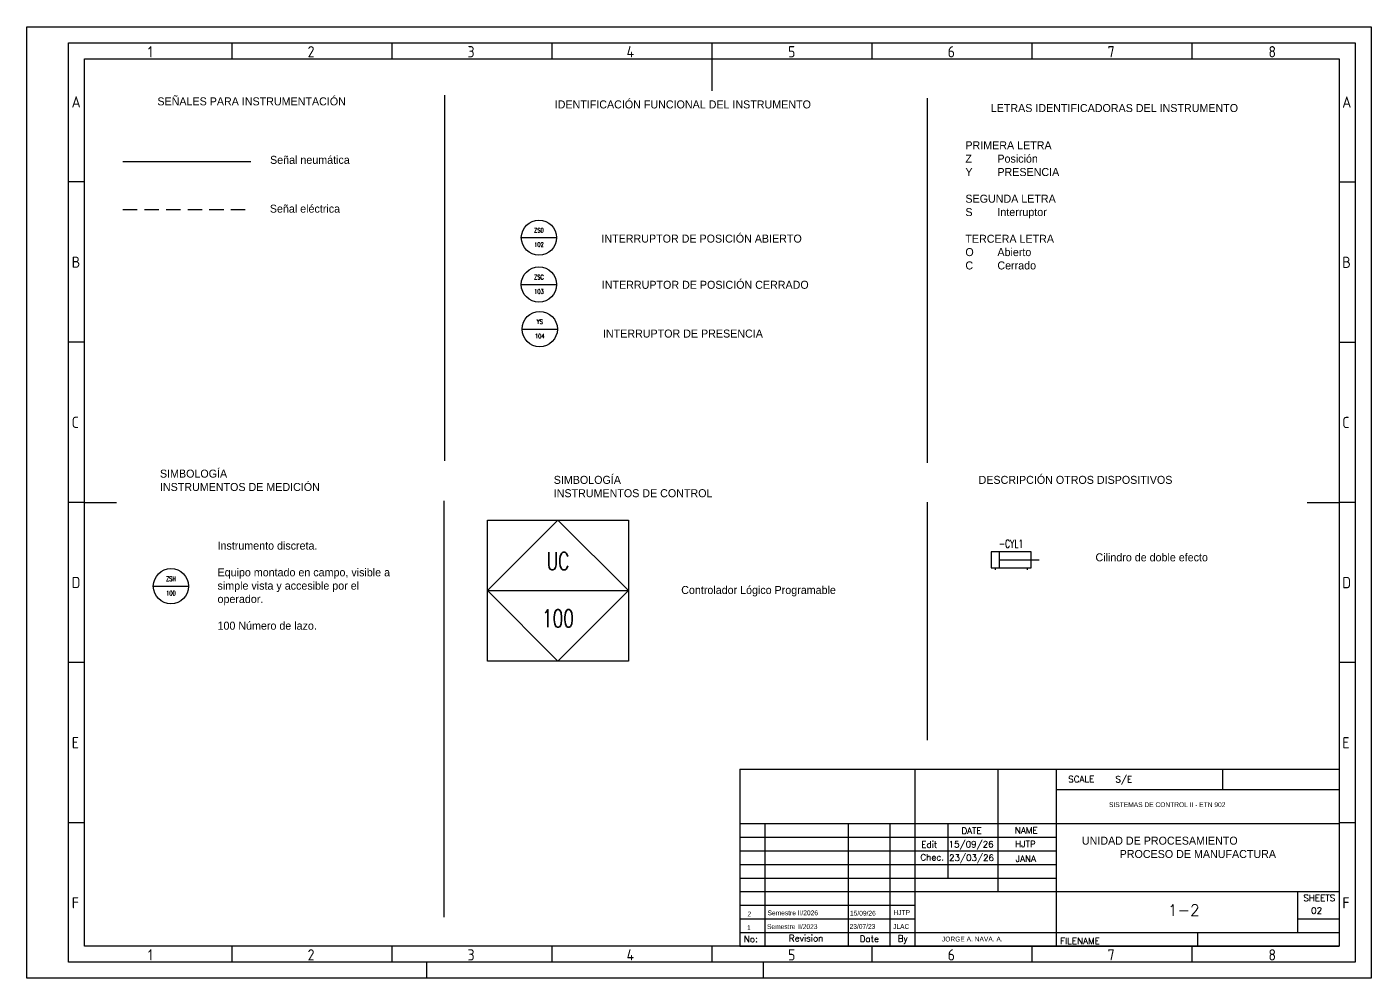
# Model space of a CAD drawing. Header units: millimetres. Extents: x 0 to 848, y -1 to 297.
# Drawn here: x 428.3 to 848.3, y -0.6 to 296.4 of the extents above; entities that cross this region are included whole.
import ezdxf
from ezdxf.enums import TextEntityAlignment as Align

# ---------------------------------------------------------------- set-up
doc = ezdxf.new("R2010")
doc.units = ezdxf.units.MM
doc.header["$LTSCALE"] = 6
doc.linetypes.add('DASHED', pattern=[0.75, 0.5, -0.25])
doc.linetypes.add('HIDDEN', pattern=[0.375, 0.25, -0.125])
for name, color, linetype in [('035', 5, 'Continuous'), ('07', 7, 'Continuous'), ('SEÑAL ELECTRICA', 3, 'DASHED'), ('SYMS', 7, 'Continuous'), ('TAGS', 51, 'Continuous')]:
    doc.layers.add(name, color=color, linetype=linetype)
doc.layers.add('Electrico', color=1, linetype='HIDDEN', lineweight=30)
doc.layers.add('Neumatic', color=140, linetype='Pneumatic Signal', lineweight=25)
doc.styles.add('ISO Proportional', font='isocp.shx')
doc.styles.add('WD', font='romans.shx')
doc.linetypes.add('Pneumatic Signal', pattern='A,0.25,[130,ltypeshp.shx,S=0.1,R=-30,X=0,Y=0],0.04,[130,ltypeshp.shx,S=0.1,R=-30,X=0,Y=0],1', length=1.29)

# ---------------------------------------------------------------- blocks, each defined once
blk = doc.blocks.new('IEC_border_a3')
at = {"layer": '035'}
for p, q in [((64, 292), (64, 287)), ((114, 292), (114, 287)), ((164, 292), (164, 287)), ((214, 292), (214, 287)), ((264, 292), (264, 287)), ((314, 292), (314, 287)), ((364, 292), (364, 287)), ((17.97, 248.58), (12.98, 248.58)), ((414.97, 248.54), (409.98, 248.54)), ((17.98, 198.54), (13, 198.54)), ((414.98, 198.5), (410, 198.5)), ((17.98, 148.54), (13, 148.54)), ((414.98, 148.5), (410, 148.5)), ((17.98, 98.54), (13, 98.54)), ((414.98, 98.5), (410, 98.5)), ((18, 48.5), (13.02, 48.5)), ((415, 48.46), (410.02, 48.46)), ((64, 10), (64, 5)), ((114, 10), (114, 5)), ((164, 10), (164, 5)), ((214, 10), (214, 5)), ((264, 10), (264, 5)), ((314, 10), (314, 5)), ((364, 10), (364, 5)), ((125, 0), (125, 5)), ((230, 5), (230, 0))]:
    blk.add_line(p, q, dxfattribs=at)
for points in [[(0, 297), (420, 297), (420, 0), (0, 0)], [(18, 287), (410, 287), (410, 10), (18, 10)]]:
    blk.add_lwpolyline(points, close=True, dxfattribs=at)
at = {"layer": '07'}
for p, q in [((214, 287), (214, 277)), ((18, 148.5), (28, 148.5)), ((400, 148.5), (410, 148.5))]:
    blk.add_line(p, q, dxfattribs=at)
blk.add_lwpolyline([(13, 292), (415, 292), (415, 5), (13, 5)], close=True, dxfattribs=at)
at = {"layer": '035', "style": 'ISO Proportional'}
for s, p in [('1', (37.81, 287.5)), ('2', (87.73, 287.5)), ('3', (137.68, 287.5)), ('4', (187.38, 287.5)), ('5', (237.84, 287.5)), ('6', (287.69, 287.5)), ('7', (337.67, 287.5)), ('8', (387.92, 287.5)), ('A', (13.98, 271.83)), ('A', (410.98, 271.79)), ('B', (14, 221.79)), ('B', (411, 221.75)), ('C', (14, 171.79)), ('C', (411, 171.75)), ('D', (14, 121.79)), ('D', (411, 121.75)), ('E', (14.02, 71.75)), ('E', (411.02, 71.72)), ('F', (14.02, 21.75)), ('F', (411.02, 21.72)), ('1', (37.81, 5.5)), ('2', (87.73, 5.5)), ('3', (137.68, 5.5)), ('4', (187.38, 5.5)), ('5', (237.84, 5.5)), ('6', (287.69, 5.5)), ('7', (337.67, 5.5)), ('8', (387.92, 5.5))]:
    blk.add_text(s, height=3.5, dxfattribs=at).set_placement(p)
blk = doc.blocks.new('IEC_tblock_a3')
at = {"layer": '035'}
for p, q in [((-106.6, 55.25), (-106.6, 17)), ((-36.4, 55.25), (-36.4, 48.88)), ((-88.4, 48.88), (0, 48.88)), ((-179.4, 38.25), (-179.4, 0)), ((-153.4, 38.25), (-153.4, 0)), ((-140.4, 38.25), (-140.4, 0)), ((-122.2, 38.25), (-122.2, 21.25)), ((-187.2, 34), (-88.4, 34)), ((-187.2, 29.75), (-88.4, 29.75)), ((-187.2, 25.5), (-88.4, 25.5)), ((-187.2, 21.25), (-88.4, 21.25)), ((-187.2, 17), (-132.6, 17)), ((-187.2, 12.75), (-132.6, 12.75)), ((-187.2, 8.5), (-132.6, 8.5)), ((-13, 8.5), (0, 8.5)), ((-187.2, 4.25), (0, 4.25)), ((-44.2, 4.25), (-44.2, 0))]:
    blk.add_line(p, q, dxfattribs=at)
at = {"layer": '07'}
for p, q in [((-187.2, 55.25), (-187.2, 0)), ((-187.2, 55.25), (0, 55.25)), ((-132.6, 55.25), (-132.6, 0)), ((-88.4, 55.25), (-88.4, 0)), ((0, 55.25), (0, 0)), ((-187.2, 38.25), (0, 38.25)), ((-132.6, 17), (0, 17)), ((-13, 17), (-13, 4.25)), ((-187.2, 0), (0, 0))]:
    blk.add_line(p, q, dxfattribs=at)
at = {"style": 'WD'}
for tag, p in [('SCALE', (-69.88, 51.07)), ('SH', (-8.74, 10.06)), ('FILENAME', (-68.15, 0.8))]:
    blk.add_attdef(tag, p, '', height=2, dxfattribs=at)
for tag, height, p in [('PROJDESC', 5, (-45.9, 29.2)), ('EDDATE', 2, (-114.97, 30.8)), ('EDBY', 2, (-98.02, 30.86)), ('CKDATE', 2, (-114.85, 26.58)), ('CKBY', 2, (-97.88, 26.3)), ('DWGDESC', 5, (-44.85, 19.72)), ('DWGNO', 3.5, (-48.54, 9.46))]:
    blk.add_attdef(tag, text='', height=height, dxfattribs=at).set_placement(p, align=Align.CENTER)
at = {"style": 'WD', "flags": 1}
blk.add_attdef('WD_TB', (-120.95, 11.91), '', height=2, dxfattribs=at)
at = {"layer": 'Electrico', "style": 'WD'}
for s, p in [('SCALE', (-80.57, 51.13)), ('NAME', (-97.74, 35.14)), ('No:', (-183.81, 1.19)), ('Revision', (-166.53, 1.47)), ('Date', (-146.79, 1.28)), ('By', (-136.33, 1.37))]:
    blk.add_text(s, height=2, dxfattribs=at).set_placement(p, align=Align.CENTER)
for s, p in [('DATE', (-118, 35)), ('Edit', (-130.55, 30.72)), ('Chec.', (-130.82, 26.72)), ('SHEETS', (-11.17, 14.05)), ('FILENAME', (-87.18, 0.61))]:
    blk.add_text(s, height=2, dxfattribs=at).set_placement(p)
blk = doc.blocks.new('HIN1_INFRONT_MAIN_PLC')
for p, q in [((-0.5, -0.5), (-0.5, 0.5)), ((-0.5, 0.5), (0.5, 0.5)), ((0.5, 0.5), (0.5, -0.5)), ((0.5, -0.5), (-0.5, -0.5))]:
    blk.add_line(p, q)
at = {"ltscale": 0.127}
blk.add_line((-0.5, 0), (0.5, 0), dxfattribs=at)
at = {"ltscale": 25.4, "flags": 128}
blk.add_lwpolyline([(0, 0.5), (-0.5, 0), (0, -0.5), (0.5, 0)], close=True, dxfattribs=at)
at = {"ltscale": 3.2258, "flags": 128}
blk.add_lwpolyline([(0, 0.5), (-0.5, 0), (0, -0.5), (0.5, 0)], close=True, dxfattribs=at)
blk.add_lwpolyline([(0, 0.5), (-0.5, 0), (0, -0.5), (0.5, 0)], close=True, dxfattribs=at)
at = {"style": 'WD', "width": 0.7}
for tag, p, height in [('TERM04', (0.0207, 0.5306), 0.0625), ('X2TERM04', (0, 0.5), 0.005), ('X4TERM01', (-0.5, 0), 0.005), ('X1TERM03', (0.5, 0), 0.005), ('TERM03', (0.5222, 0.0184), 0.0625), ('RATING1', (0.5485, -0.1677), 0.125), ('DESC1', (0.5485, -0.3266), 0.125), ('DESC2', (0.5485, -0.5165), 0.125), ('X8TERM02', (0, -0.5), 0.005), ('TERM02', (0.0233, -0.5809), 0.0625), ('DESC3', (0.5485, -0.6975), 0.125), ('WDTAGALT', (0.5485, -0.8716), 0.125)]:
    blk.add_attdef(tag, p, '', height=height, dxfattribs=at)
for tag, height, p in [('INST', 0.125, (-0.5816, 0.4156)), ('LOC', 0.125, (-0.5816, 0.254)), ('TERM01', 0.0625, (-0.5242, 0.0184))]:
    blk.add_attdef(tag, text='', height=height, dxfattribs=at).set_placement(p, align=Align.RIGHT)
blk.add_attdef('XREF', text='', height=0.0625, rotation=0.0625, dxfattribs=at).set_placement((0.6297, 0.3767), align=Align.TOP_CENTER)
for tag, p in [('TAG1_PART1', (0, 0.147)), ('TAG1_PART2', (0, -0.2602))]:
    blk.add_attdef(tag, text='', height=0.125, dxfattribs=at).set_placement(p, align=Align.CENTER)
at = {"style": 'WD', "width": 0.7, "flags": 1}
for tag, p in [('WDTYPE', (-0.5767, -0.1697)), ('CAT', (-0.5871, -0.2531)), ('MFG', (-0.5859, -0.2796)), ('FAMILY', (-0.5789, -0.2227)), ('ASSYCODE', (-0.5662, -0.3061))]:
    blk.add_attdef(tag, text='', height=0.01, dxfattribs=at).set_placement(p, align=Align.CENTER)
blk = doc.blocks.new('VCY1_CYL_RETRACT')
for p, q in [((0.563, 0.281), (-0.063, 0.281)), ((-0.063, 0.281), (-0.063, 0.031)), ((0.062, 0.281), (0.062, 0.031)), ((0.563, 0.031), (0.563, 0.281)), ((-0.063, 0.031), (0.563, 0.031)), ((0, 0.031), (0, 0)), ((0.062, 0.156), (0.688, 0.156)), ((0.5, 0.031), (0.5, 0))]:
    blk.add_line(p, q)
at = {"style": 'WD', "width": 0.7}
for tag, p in [('INST', (0.25, 0.656)), ('TAG1', (0.25, 0.344)), ('LOC', (0.25, 0.5))]:
    blk.add_attdef(tag, text='', height=0.125, dxfattribs=at).set_placement(p, align=Align.CENTER)
for tag, p in [('DESC1', (-0.125, 0.156)), ('DESC2', (-0.125, 0)), ('WDTAGALT', (-0.125, -0.312)), ('DESC3', (-0.125, -0.156))]:
    blk.add_attdef(tag, text='', height=0.125, dxfattribs=at).set_placement(p, align=Align.RIGHT)
at = {"style": 'WD'}
for tag, p, height, flags in [('WDBLKNAM', (0.343, 0.281), 0.01, 9), ('FAMILY', (0.35, 0.268), 0.01, 9), ('X8TERM01', (0, 0), 0.005, 1), ('WDTYPE', (0.062, 0.062), 0.01, 1), ('X8TERM02', (0.5, 0), 0.005, 1)]:
    blk.add_attdef(tag, p, '', height=height, dxfattribs=dict(at, flags=flags))
at = {"linetype": 'Continuous', "style": 'WD', "flags": 9}
for tag, p in [('MFG', (0.373, 0.205)), ('CAT', (0.375, 0.224)), ('ASSYCODE', (0.375, 0.188))]:
    blk.add_attdef(tag, text='', height=0.01, dxfattribs=at).set_placement(p, align=Align.CENTER)
at = {"style": 'WD'}
blk.add_attdef('XREF', (0.656, 0.219), '', height=0.0625, dxfattribs=at)
at = {"style": 'WD', "width": 0.7}
for tag, p, height in [('RATING1', (0.688, 0), 0.125), ('TERM01', (0.031, -0.094), 0.0625), ('TERM02', (0.531, -0.094), 0.0625)]:
    blk.add_attdef(tag, p, '', height=height, dxfattribs=at)
blk = doc.blocks.new('HIN1_INFRONT_MAIN')
at = {"ltscale": 0.127}
blk.add_line((-0.5, 0), (0.5, 0), dxfattribs=at)
at = {"ltscale": 3.2258}
blk.add_circle((0, 0), 0.5, dxfattribs=at)
at = {"style": 'WD', "width": 0.7}
for tag, height, p in [('INST', 0.125, (-0.481, 0.455)), ('LOC', 0.125, (-0.481, 0.293)), ('TERM01', 0.0625, (-0.524, 0.018))]:
    blk.add_attdef(tag, text='', height=height, dxfattribs=at).set_placement(p, align=Align.RIGHT)
for tag, p, height in [('X2TERM04', (0, 0.5), 0.005), ('TERM04', (0.021, 0.531), 0.0625), ('X4TERM01', (-0.5, 0), 0.005), ('X1TERM03', (0.5, 0), 0.005), ('TERM03', (0.522, 0.018), 0.0625), ('RATING1', (0.513, -0.162), 0.125), ('DESC1', (0.513, -0.321), 0.125), ('X8TERM02', (0, -0.5), 0.005), ('TERM02', (0.023, -0.581), 0.0625), ('WDTAGALT', (0.513, -0.866), 0.125), ('DESC2', (0.513, -0.51), 0.125), ('DESC3', (0.513, -0.691), 0.125)]:
    blk.add_attdef(tag, p, '', height=height, dxfattribs=at)
blk.add_attdef('XREF', text='', height=0.0625, rotation=0.0625, dxfattribs=at).set_placement((0.546, 0.412), align=Align.TOP_CENTER)
for tag, p in [('TAG1_PART1', (0, 0.147)), ('TAG1_PART2', (0, -0.26))]:
    blk.add_attdef(tag, text='', height=0.125, dxfattribs=at).set_placement(p, align=Align.CENTER)
at = {"style": 'WD', "width": 0.7, "flags": 1}
for tag, p in [('WDTYPE', (-0.535, -0.17)), ('CAT', (-0.546, -0.253)), ('MFG', (-0.544, -0.28)), ('FAMILY', (-0.537, -0.223)), ('ASSYCODE', (-0.525, -0.306))]:
    blk.add_attdef(tag, text='', height=0.01, dxfattribs=at).set_placement(p, align=Align.CENTER)

msp = doc.modelspace()

# ---------------------------------------------------------------- linework, layer by layer
for p, q in [((558.76, 275.09), (558.76, 160.96)), ((709.59, 274.2), (709.59, 160.25)), ((558.57, 148.45), (558.57, 18.43)), ((709.57, 148.01), (709.57, 73.71))]:
    msp.add_line(p, q)
at = {"layer": 'Neumatic', "ltscale": 1.5}
msp.add_line((458.32, 254.4), (498.32, 254.4), dxfattribs=at)
at = {"layer": 'SEÑAL ELECTRICA', "ltscale": 1.5}
msp.add_line((458.32, 239.4), (498.32, 239.4), dxfattribs=at)

# ---------------------------------------------------------------- block references
msp.add_blockref('IEC_border_a3', (428.32, -0.6))
ref = msp.add_blockref('IEC_tblock_a3', (838.32, 9.4))
ref.add_attrib('SCALE', 'S/E', (768.44, 60.48), dxfattribs={"height": 2, "style": 'WD'})
ref.add_attrib('EDBY', 'HJTP', dxfattribs={"height": 2, "style": 'WD'}).set_placement((740.3, 40.27), align=Align.CENTER)
ref.add_attrib('CKBY', 'JANA', dxfattribs={"height": 2, "style": 'WD'}).set_placement((740.44, 35.7), align=Align.CENTER)
ref.add_attrib('EDDATE', '15/09/26', dxfattribs={"height": 2, "style": 'WD'}).set_placement((723.35, 40.2), align=Align.CENTER)
ref.add_attrib('CKDATE', '23/03/26', dxfattribs={"height": 2, "style": 'WD'}).set_placement((723.47, 35.98), align=Align.CENTER)
ref.add_attrib('DWGNO', '1-2', dxfattribs={"height": 3.5, "style": 'WD'}).set_placement((789.79, 18.86), align=Align.CENTER)
ref.add_attrib('SH', '02', (829.58, 19.47), dxfattribs={"height": 2, "style": 'WD'})
at = {"layer": 'SYMS'}
ref = msp.add_blockref('HIN1_INFRONT_MAIN', (588.31, 230.61), dxfattribs=dict(at, xscale=11, yscale=11, zscale=11))
ref.add_attrib('TAG1_PART1', 'ZS0', dxfattribs={"layer": 'TAGS', "height": 1.375, "style": 'WD', "width": 0.7}).set_placement((588.31, 232.22), align=Align.CENTER)
ref.add_attrib('TAG1_PART2', '102', dxfattribs={"layer": 'TAGS', "height": 1.375, "style": 'WD', "width": 0.7}).set_placement((588.31, 227.74), align=Align.CENTER)
ref = msp.add_blockref('HIN1_INFRONT_MAIN', (588.3, 215.97), dxfattribs=dict(at, xscale=11, yscale=11, zscale=11))
ref.add_attrib('TAG1_PART1', 'ZSC', dxfattribs={"layer": 'TAGS', "height": 1.375, "style": 'WD', "width": 0.7}).set_placement((588.3, 217.58), align=Align.CENTER)
ref.add_attrib('TAG1_PART2', '103', dxfattribs={"layer": 'TAGS', "height": 1.375, "style": 'WD', "width": 0.7}).set_placement((588.3, 213.1), align=Align.CENTER)
ref = msp.add_blockref('HIN1_INFRONT_MAIN', (588.57, 202.04), dxfattribs=dict(at, xscale=11, yscale=11, zscale=11))
ref.add_attrib('TAG1_PART1', 'YS', dxfattribs={"layer": 'TAGS', "height": 1.375, "style": 'WD', "width": 0.7}).set_placement((588.57, 203.66), align=Align.CENTER)
ref.add_attrib('TAG1_PART2', '104', dxfattribs={"layer": 'TAGS', "height": 1.375, "style": 'WD', "width": 0.7}).set_placement((588.57, 199.18), align=Align.CENTER)
ref = msp.add_blockref('HIN1_INFRONT_MAIN_PLC', (594.25, 120.4), dxfattribs=dict(at, xscale=44.01572724226612, yscale=44.01572724226612, zscale=44.01572724226612))
ref.add_attrib('TAG1_PART1', 'UC', dxfattribs={"layer": 'TAGS', "color": 6, "height": 5.502, "style": 'WD', "width": 0.7}).set_placement((594.25, 126.87), align=Align.CENTER)
ref.add_attrib('TAG1_PART2', '100', dxfattribs={"layer": 'TAGS', "color": 6, "height": 5.502, "style": 'WD', "width": 0.7}).set_placement((594.25, 108.95), align=Align.CENTER)
ref = msp.add_blockref('VCY1_CYL_RETRACT', (730.82, 126.9), dxfattribs=dict(at, xscale=20, yscale=20, zscale=20))
ref.add_attrib('TAG1', '-CYL1', dxfattribs={"layer": 'TAGS', "height": 2.5, "style": 'WD', "width": 0.7}).set_placement((735.82, 133.78), align=Align.CENTER)
ref = msp.add_blockref('HIN1_INFRONT_MAIN', (473.33, 121.77), dxfattribs=dict(at, xscale=11, yscale=11, zscale=11))
ref.add_attrib('TAG1_PART1', 'ZSH', dxfattribs={"layer": 'TAGS', "height": 1.375, "style": 'WD', "width": 0.7}).set_placement((473.33, 123.39), align=Align.CENTER)
ref.add_attrib('TAG1_PART2', '100', dxfattribs={"layer": 'TAGS', "height": 1.375, "style": 'WD', "width": 0.7}).set_placement((473.33, 118.91), align=Align.CENTER)

# ---------------------------------------------------------------- texts
at = {"attachment_point": 1}
for s, width, heights, insert, char_height in [('SEÑALES PARA INSTRUMENTACIÓN', 147.8517, [0], (469.1, 274.4), 2.5), ('IDENTIFICACIÓN FUNCIONAL DEL INSTRUMENTO', 147.8517, [0], (593.24, 273.45), 2.5), ('LETRAS IDENTIFICADORAS DEL INSTRUMENTO', 147.8517, [0], (729.48, 272.32), 2.5), ('SIMBOLOGÍA\\PINSTRUMENTOS DE MEDICIÓN ', 147.8517, [0], (469.9, 158.17), 2.5), ('SIMBOLOGÍA\\PINSTRUMENTOS DE CONTROL', 147.8517, [0], (592.94, 156.22), 2.5), ('DESCRIPCIÓN OTROS DISPOSITIVOS', 147.8517, [0], (725.68, 156.22), 2.5), ('SISTEMAS DE CONTROL II - ETN 902', 65.3804, [0], (766.44, 54.3), 1.5), ('     UNIDAD DE PROCESAMIENTO\\P\\pxqc;PROCESO DE MANUFACTURA', 81.7247, [16.59], (753.32, 43.57), 2.5), ('2', 13.0311, [0], (653.46, 20.17), 1.5), ('Semestre II/2026', 23.0957, [0], (659.74, 20.52), 1.5), ('15/09/26', 13.0311, [0], (685.5, 20.41), 1.5), ('HJTP', 13.0311, [0], (699.08, 20.62), 1.5), ('1', 13.0311, [0], (653.32, 15.9), 1.5), ('Semestre II/2023', 23.0957, [0], (659.58, 16.22), 1.5), ('23/07/23', 13.0311, [0], (685.37, 16.28), 1.5), ('JLAC', 13.0311, [0], (698.96, 16.25), 1.5), ('JORGE A. NAVA. A.', 27.914, [2.3], (714.22, 12.34), 1.5)]:
    msp.add_mtext_dynamic_manual_height_columns(s, width=width, gutter_width=12.5, heights=heights, dxfattribs=dict(at, insert=insert, char_height=char_height))
at = {"char_height": 2.5, "attachment_point": 1}
for s, insert, width in [('PRIMERA LETRA\\PZ^IPosición\\PY^IPRESENCIA\\P\\PSEGUNDA LETRA\\PS ^IInterruptor\\P\\PTERCERA LETRA\\PO^IAbierto\\PC^ICerrado', (721.56, 260.68), 56.2905), ('Señal neumática', (504.3, 256.14), 47.5066), ('Señal eléctrica ', (504.24, 240.9), 47.5066), ('INTERRUPTOR DE POSICIÓN ABIERTO ', (607.84, 231.55), 75.4672), ('INTERRUPTOR DE POSICIÓN CERRADO', (607.96, 217.13), 78.7286), ('INTERRUPTOR DE PRESENCIA\\P ', (608.32, 201.9), 77.3977), ('Instrumento discreta.\\P\\PEquipo montado en campo, visible a simple vista y accesible por el operador.\\P\\P100 Número de lazo.', (487.89, 135.69), 56.2905), ('Cilindro de doble efecto', (762.21, 132.03), 47.5066), ('Controlador Lógico Programable', (632.77, 121.84), 47.5066)]:
    msp.add_mtext(s, dxfattribs=dict(at, insert=insert, width=width))

doc.saveas('drawing.dxf')
